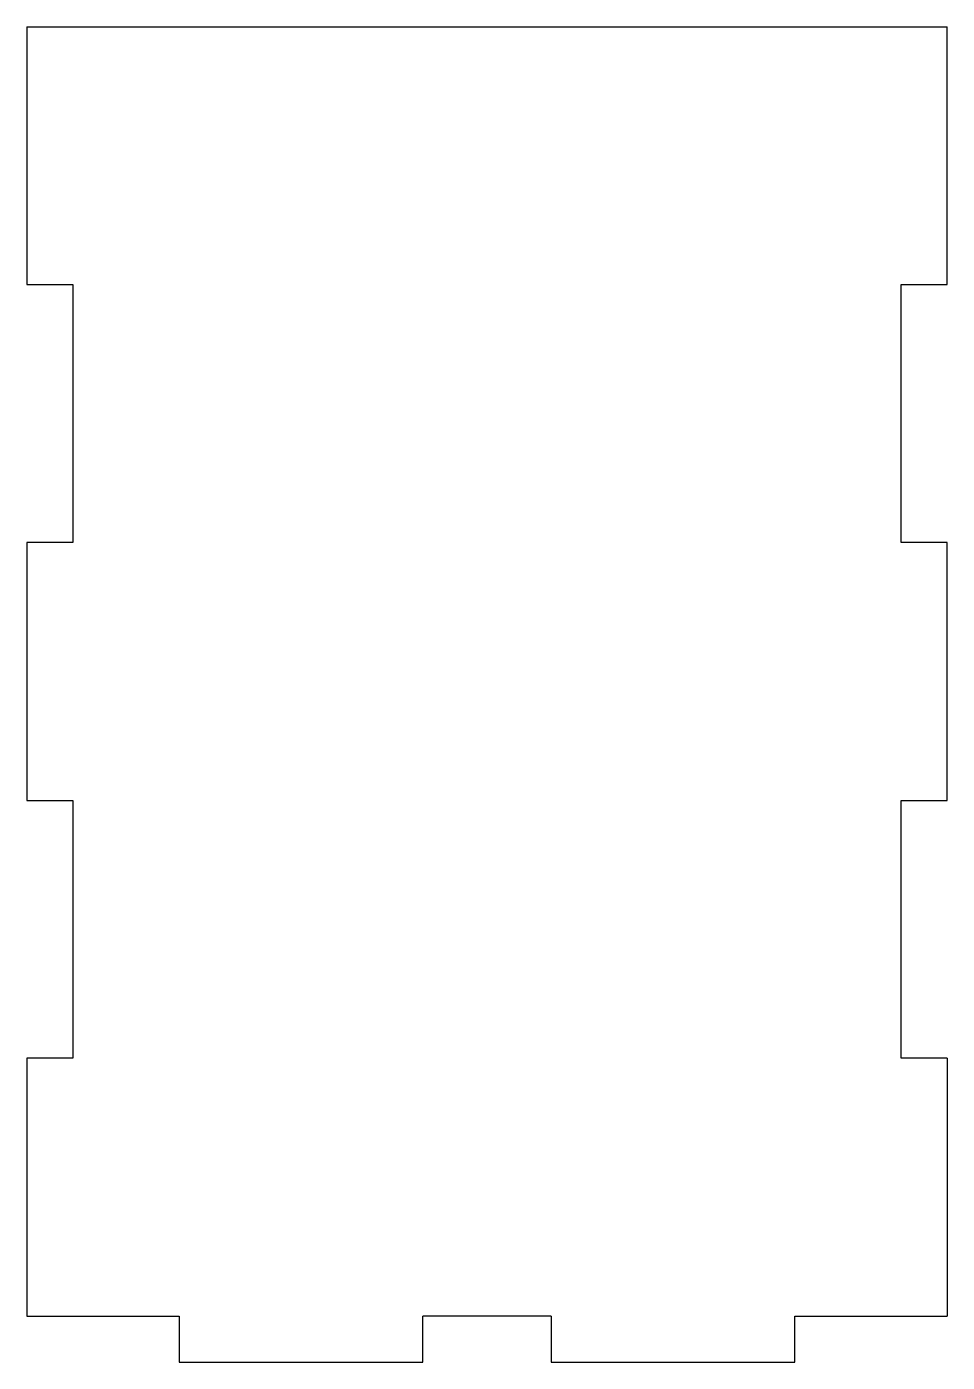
# Model space of a CAD drawing. Extents: x 97.9 to 161.4, y -0.1 to 92.
import ezdxf

# ---------------------------------------------------------------- set-up
doc = ezdxf.new("R2010")
doc.units = 0
doc.header["$MEASUREMENT"] = 0
doc.layers.add('VISIBLE', color=7, linetype='CONTINUOUS')

msp = doc.modelspace()

# ---------------------------------------------------------------- linework, layer by layer
at = {"layer": 'VISIBLE'}
for p, q in [((97.919, 92.001), (161.419, 92.001)), ((97.919, 92.001), (97.919, 74.221)), ((161.419, 74.221), (161.419, 92.001)), ((97.919, 74.221), (101.097, 74.221)), ((101.097, 74.221), (101.097, 56.441)), ((158.244, 56.441), (158.244, 74.221)), ((158.244, 74.221), (161.419, 74.221)), ((101.097, 56.441), (97.919, 56.441)), ((97.919, 56.441), (97.919, 38.661)), ((161.419, 56.441), (158.244, 56.441)), ((161.419, 38.661), (161.419, 56.441)), ((97.919, 38.661), (101.094, 38.661)), ((101.094, 38.661), (101.094, 20.881)), ((158.244, 20.881), (158.244, 38.661)), ((158.244, 38.661), (161.419, 38.661)), ((101.094, 20.881), (97.919, 20.881)), ((97.919, 20.881), (97.919, 3.101)), ((161.419, 20.881), (158.244, 20.881)), ((161.419, 20.881), (161.419, 3.101)), ((97.919, 3.101), (108.434, 3.101)), ((108.434, 3.101), (108.434, -0.074)), ((125.249, -0.074), (125.249, 3.101)), ((134.088, 3.101), (125.249, 3.101)), ((134.088, 3.101), (134.088, -0.074)), ((150.903, -0.074), (150.903, 3.101)), ((150.903, 3.101), (161.419, 3.101)), ((108.434, -0.074), (125.249, -0.074)), ((134.088, -0.074), (150.903, -0.074))]:
    msp.add_line(p, q, dxfattribs=at)

doc.saveas('drawing.dxf')
